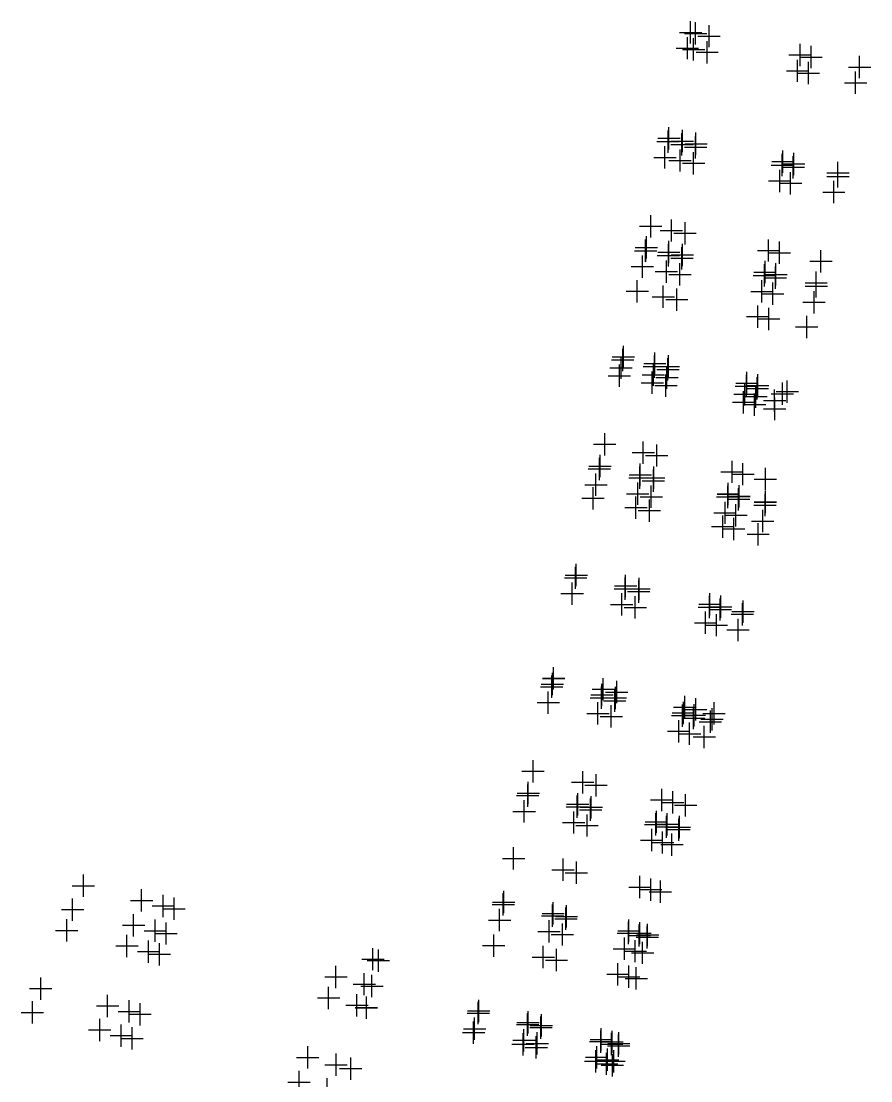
# Model space of a CAD drawing. Header units: metres. Extents: x 107442 to 107761, y 6433710 to 6434563.
# Drawn here: x 107684.7 to 107760.9, y 6434467.6 to 6434562.7 of the extents above; entities that cross this region are included whole.
import ezdxf

# ---------------------------------------------------------------- set-up
doc = ezdxf.new("R2010")
doc.units = ezdxf.units.M
doc.header["$PDMODE"] = 2
doc.header["$PDSIZE"] = 1

msp = doc.modelspace()

# ---------------------------------------------------------------- linework, layer by layer
for p in [(107744.724, 6434561.651, 91.798), (107744.724, 6434561.65, 91.798), (107744.725, 6434561.651, 91.798), (107744.725, 6434561.651, 91.798), (107744.725, 6434561.65, 91.798), (107744.725, 6434561.65, 91.798), (107744.726, 6434561.651, 91.798), (107744.726, 6434561.65, 91.798), (107744.728, 6434561.65, 91.208), (107744.728, 6434561.649, 91.208), (107745.169, 6434561.56, 91.787), (107745.169, 6434561.559, 91.787), (107746.386, 6434561.309, 91.166), (107746.386, 6434561.308, 91.166), (107744.432, 6434560.232, 91.802), (107744.433, 6434560.232, 91.801), (107744.433, 6434560.232, 91.801), (107744.434, 6434560.231, 91.802), (107744.436, 6434560.231, 91.212), (107744.993, 6434560.116, 91.787), (107746.209, 6434559.866, 91.166), (107754.546, 6434559.631, 87), (107754.546, 6434559.631, 87), (107754.546, 6434559.63, 87), (107754.546, 6434559.63, 87), (107755.525, 6434559.428, 87.5), (107755.525, 6434559.428, 87.5), (107755.526, 6434559.429, 87.5), (107755.526, 6434559.429, 87.5), (107754.314, 6434558.199, 87.029), (107754.314, 6434558.199, 87.029), (107755.294, 6434557.997, 87.529), (107755.294, 6434557.997, 87.529), (107759.887, 6434558.532, 89.726), (107759.887, 6434558.531, 89.726), (107759.529, 6434557.126, 89.691), (107742.771, 6434552.156, 91.822), (107742.772, 6434552.156, 91.822), (107742.772, 6434552.156, 91.822), (107742.773, 6434552.155, 91.822), (107742.775, 6434552.155, 91.232), (107742.71, 6434551.856, 91.823), (107742.711, 6434551.856, 91.823), (107742.711, 6434551.856, 91.823), (107742.712, 6434551.856, 91.823), (107742.713, 6434551.855, 91.233), (107743.952, 6434551.6, 91.791), (107743.99, 6434551.905, 91.791), (107745.169, 6434551.35, 91.17), (107745.206, 6434551.655, 91.17), (107742.418, 6434550.437, 91.827), (107742.419, 6434550.437, 91.826), (107742.419, 6434550.437, 91.826), (107742.42, 6434550.436, 91.827), (107742.422, 6434550.436, 91.237), (107743.776, 6434550.157, 91.792), (107744.993, 6434549.907, 91.171), (107752.947, 6434549.75, 87.2), (107752.947, 6434549.75, 87.2), (107752.996, 6434550.053, 87.194), (107752.996, 6434550.053, 87.194), (107753.926, 6434549.549, 87.7), (107753.926, 6434549.549, 87.7), (107753.975, 6434549.851, 87.694), (107753.975, 6434549.851, 87.694), (107752.715, 6434548.319, 87.229), (107752.715, 6434548.319, 87.229), (107757.933, 6434549.037, 89.714), (107757.938, 6434548.723, 89.748), (107753.695, 6434548.117, 87.729), (107753.695, 6434548.117, 87.729), (107757.572, 6434547.319, 89.709), (107741.148, 6434544.264, 91.846), (107741.149, 6434544.264, 91.845), (107741.149, 6434544.264, 91.845), (107741.15, 6434544.264, 91.846), (107741.152, 6434544.263, 91.256), (107743.009, 6434543.88, 91.798), (107744.226, 6434543.629, 91.177), (107740.693, 6434542.062, 91.853), (107740.694, 6434542.061, 91.852), (107740.694, 6434542.061, 91.852), (107740.695, 6434542.061, 91.853), (107740.697, 6434542.061, 91.262), (107740.755, 6434542.357, 91.852), (107740.756, 6434542.357, 91.851), (107740.756, 6434542.357, 91.851), (107740.757, 6434542.357, 91.852), (107740.759, 6434542.356, 91.262), (107742.734, 6434541.638, 91.8), (107742.771, 6434541.938, 91.8), (107743.987, 6434541.686, 91.179), (107751.713, 6434542.085, 87.355), (107751.713, 6434542.085, 87.355), (107752.692, 6434541.884, 87.855), (107752.692, 6434541.884, 87.855), (107740.398, 6434540.643, 91.857), (107740.399, 6434540.643, 91.857), (107740.399, 6434540.643, 91.857), (107740.4, 6434540.642, 91.857), (107740.402, 6434540.642, 91.267), (107743.95, 6434541.385, 91.179), (107756.414, 6434541.116, 89.755), (107742.554, 6434540.195, 91.802), (107743.771, 6434539.942, 91.181), (107751.35, 6434539.847, 87.4), (107751.35, 6434539.847, 87.4), (107751.399, 6434540.146, 87.394), (107751.399, 6434540.146, 87.394), (107752.378, 6434539.942, 87.894), (107752.378, 6434539.942, 87.894), (107752.33, 6434539.644, 87.9), (107752.33, 6434539.644, 87.9), (107755.987, 6434539.192, 89.737), (107755.994, 6434538.883, 89.771), (107739.939, 6434538.432, 91.865), (107739.94, 6434538.432, 91.865), (107739.94, 6434538.432, 91.865), (107739.941, 6434538.432, 91.865), (107739.943, 6434538.431, 91.275), (107742.274, 6434537.941, 91.805), (107751.117, 6434538.416, 87.429), (107751.117, 6434538.416, 87.429), (107752.097, 6434538.212, 87.929), (107752.097, 6434538.212, 87.929), (107743.49, 6434537.685, 91.184), (107755.805, 6434537.442, 89.823), (107750.751, 6434536.158, 87.474), (107750.751, 6434536.158, 87.474), (107751.729, 6434535.952, 87.974), (107751.729, 6434535.952, 87.974), (107755.147, 6434535.233, 89.72), (107738.643, 6434532.274, 91.887), (107738.644, 6434532.274, 91.887), (107738.644, 6434532.274, 91.887), (107738.645, 6434532.274, 91.887), (107738.647, 6434532.273, 91.297), (107738.701, 6434532.548, 91.886), (107738.702, 6434532.548, 91.886), (107738.702, 6434532.548, 91.886), (107738.703, 6434532.547, 91.886), (107738.705, 6434532.547, 91.296), (107738.493, 6434531.568, 91.89), (107738.494, 6434531.567, 91.889), (107738.494, 6434531.567, 91.889), (107738.495, 6434531.567, 91.889), (107738.497, 6434531.567, 91.299), (107741.479, 6434531.672, 91.815), (107741.515, 6434531.951, 91.814), (107742.694, 6434531.414, 91.193), (107742.73, 6434531.693, 91.193), (107738.341, 6434530.857, 91.892), (107738.342, 6434530.857, 91.892), (107738.342, 6434530.857, 91.892), (107738.343, 6434530.856, 91.892), (107738.345, 6434530.856, 91.302), (107741.291, 6434530.225, 91.817), (107741.385, 6434530.948, 91.816), (107742.6, 6434530.688, 91.195), (107749.77, 6434530.199, 87.594), (107749.77, 6434530.199, 87.594), (107742.506, 6434529.964, 91.196), (107749.724, 6434529.922, 87.6), (107749.724, 6434529.922, 87.6), (107750.703, 6434529.715, 88.1), (107750.703, 6434529.715, 88.1), (107750.749, 6434529.991, 88.094), (107750.749, 6434529.991, 88.094), (107752.96, 6434529.236, 89.254), (107753.387, 6434529.431, 89.443), (107749.48, 6434528.47, 87.629), (107749.48, 6434528.47, 87.629), (107749.601, 6434529.187, 87.614), (107749.601, 6434529.187, 87.614), (107750.458, 6434528.26, 88.129), (107750.458, 6434528.26, 88.129), (107750.579, 6434528.978, 88.114), (107750.579, 6434528.978, 88.114), (107752.254, 6434528.619, 88.971), (107752.265, 6434527.873, 89.053), (107737.023, 6434524.708, 91.918), (107737.024, 6434524.708, 91.918), (107737.024, 6434524.708, 91.918), (107737.025, 6434524.708, 91.918), (107737.027, 6434524.708, 91.328), (107740.473, 6434523.961, 91.83), (107741.687, 6434523.698, 91.209), (107736.599, 6434522.751, 91.927), (107736.599, 6434522.751, 91.927), (107736.599, 6434522.75, 91.927), (107736.599, 6434522.75, 91.927), (107736.6, 6434522.751, 91.926), (107736.6, 6434522.751, 91.926), (107736.6, 6434522.75, 91.926), (107736.6, 6434522.75, 91.926), (107736.6, 6434522.75, 91.926), (107736.6, 6434522.75, 91.926), (107736.601, 6434522.749, 91.927), (107736.601, 6434522.749, 91.927), (107736.603, 6434522.75, 91.337), (107736.603, 6434522.749, 91.337), (107736.544, 6434522.497, 91.928), (107736.545, 6434522.497, 91.927), (107736.545, 6434522.497, 91.927), (107736.546, 6434522.496, 91.928), (107736.548, 6434522.496, 91.338), (107740.173, 6434521.706, 91.835), (107740.208, 6434521.967, 91.834), (107740.208, 6434521.967, 91.834), (107741.421, 6434521.699, 91.213), (107741.422, 6434521.704, 91.213), (107748.439, 6434522.235, 87.755), (107748.439, 6434522.235, 87.755), (107749.416, 6434522.024, 88.255), (107749.416, 6434522.024, 88.255), (107736.235, 6434521.081, 91.934), (107736.236, 6434521.081, 91.933), (107736.236, 6434521.081, 91.933), (107736.237, 6434521.081, 91.934), (107736.239, 6434521.08, 91.344), (107741.386, 6434521.441, 91.214), (107751.43, 6434521.587, 89.285), (107735.971, 6434519.868, 91.941), (107735.972, 6434519.868, 91.94), (107735.972, 6434519.868, 91.94), (107735.973, 6434519.868, 91.941), (107735.975, 6434519.868, 91.35), (107739.983, 6434520.264, 91.838), (107741.197, 6434520, 91.217), (107748.058, 6434519.988, 87.8), (107748.058, 6434519.988, 87.8), (107748.101, 6434520.243, 87.795), (107748.101, 6434520.243, 87.795), (107748.103, 6434520.253, 87.795), (107748.103, 6434520.253, 87.795), (107748.103, 6434520.253, 87.795), (107748.103, 6434520.253, 87.795), (107749.035, 6434519.775, 88.3), (107749.035, 6434519.775, 88.3), (107749.078, 6434520.03, 88.295), (107749.078, 6434520.03, 88.295), (107749.08, 6434520.04, 88.295), (107749.08, 6434520.04, 88.295), (107749.08, 6434520.04, 88.295), (107749.08, 6434520.04, 88.295), (107739.82, 6434519.027, 91.842), (107741.034, 6434518.761, 91.221), (107751.403, 6434519.258, 89.512), (107751.432, 6434519.517, 89.499), (107751.432, 6434519.517, 89.499), (107751.433, 6434519.529, 89.499), (107751.433, 6434519.529, 89.499), (107747.817, 6434518.557, 87.829), (107747.817, 6434518.557, 87.829), (107748.794, 6434518.344, 88.329), (107748.794, 6434518.344, 88.329), (107751.199, 6434517.82, 89.56), (107747.613, 6434517.322, 87.854), (107747.613, 6434517.322, 87.854), (107748.589, 6434517.109, 88.354), (107748.589, 6434517.109, 88.354), (107750.783, 6434516.629, 89.477), (107734.409, 6434512.727, 91.981), (107734.41, 6434512.727, 91.98), (107734.41, 6434512.727, 91.98), (107734.411, 6434512.727, 91.98), (107734.413, 6434512.726, 91.39), (107734.463, 6434512.974, 91.979), (107734.464, 6434512.974, 91.979), (107734.464, 6434512.974, 91.979), (107734.465, 6434512.974, 91.979), (107734.467, 6434512.974, 91.389), (107734.1, 6434511.312, 91.989), (107734.101, 6434511.312, 91.988), (107734.101, 6434511.312, 91.988), (107734.102, 6434511.311, 91.988), (107734.104, 6434511.311, 91.398), (107738.858, 6434511.754, 91.867), (107738.891, 6434512.006, 91.866), (107740.072, 6434511.489, 91.246), (107740.105, 6434511.741, 91.245), (107738.549, 6434510.339, 91.876), (107746.454, 6434510.352, 87.995), (107746.454, 6434510.352, 87.995), (107739.761, 6434510.074, 91.255), (107746.413, 6434510.102, 88), (107746.413, 6434510.102, 88), (107747.39, 6434509.888, 88.5), (107747.39, 6434509.888, 88.5), (107747.431, 6434510.138, 88.495), (107747.431, 6434510.138, 88.495), (107749.369, 6434509.455, 89.513), (107749.429, 6434509.701, 89.517), (107746.065, 6434508.695, 88.029), (107746.065, 6434508.695, 88.029), (107747.042, 6434508.481, 88.529), (107747.042, 6434508.481, 88.529), (107748.977, 6434508.058, 89.52), (107732.438, 6434503.714, 92.035), (107732.439, 6434503.714, 92.034), (107732.439, 6434503.714, 92.034), (107732.44, 6434503.714, 92.034), (107732.442, 6434503.713, 91.444), (107732.272, 6434502.958, 92.039), (107732.273, 6434502.958, 92.039), (107732.273, 6434502.958, 92.039), (107732.274, 6434502.958, 92.039), (107732.276, 6434502.957, 91.449), (107732.326, 6434503.204, 92.038), (107732.327, 6434503.204, 92.037), (107732.327, 6434503.204, 92.037), (107732.328, 6434503.204, 92.037), (107732.33, 6434503.204, 91.447), (107736.887, 6434502.741, 91.929), (107736.719, 6434501.977, 91.934), (107736.773, 6434502.223, 91.933), (107737.927, 6434501.71, 91.316), (107737.981, 6434501.956, 91.314), (107738.095, 6434502.476, 91.31), (107731.96, 6434501.543, 92.048), (107731.961, 6434501.543, 92.047), (107731.961, 6434501.543, 92.047), (107731.962, 6434501.543, 92.048), (107731.964, 6434501.542, 91.457), (107744.203, 6434501.14, 88.185), (107744.203, 6434501.14, 88.185), (107745.179, 6434500.926, 88.685), (107745.179, 6434500.926, 88.685), (107736.407, 6434500.562, 91.944), (107737.614, 6434500.296, 91.326), (107744.012, 6434500.367, 88.2), (107744.012, 6434500.367, 88.2), (107744.073, 6434500.612, 88.195), (107744.073, 6434500.612, 88.195), (107744.989, 6434500.152, 88.7), (107744.989, 6434500.152, 88.7), (107745.049, 6434500.397, 88.695), (107745.049, 6434500.397, 88.695), (107746.504, 6434499.818, 89.476), (107746.647, 6434500.044, 89.513), (107746.835, 6434500.564, 89.532), (107743.663, 6434498.961, 88.229), (107743.663, 6434498.961, 88.229), (107744.639, 6434498.745, 88.729), (107744.639, 6434498.745, 88.729), (107745.947, 6434498.457, 89.399), (107730.599, 6434495.379, 92.088), (107730.6, 6434495.378, 92.088), (107730.6, 6434495.378, 92.088), (107730.601, 6434495.378, 92.088), (107730.603, 6434495.378, 91.498), (107735.044, 6434494.388, 91.99), (107736.248, 6434494.12, 91.374), (107730.112, 6434493.194, 92.103), (107730.113, 6434493.194, 92.102), (107730.113, 6434493.194, 92.102), (107730.114, 6434493.194, 92.103), (107730.116, 6434493.194, 91.512), (107730.164, 6434493.423, 92.101), (107730.165, 6434493.422, 92.101), (107730.165, 6434493.422, 92.101), (107730.165, 6434493.422, 92.101), (107730.167, 6434493.422, 91.511), (107734.556, 6434492.196, 92.007), (107734.607, 6434492.425, 92.005), (107735.809, 6434492.155, 91.389), (107742.141, 6434492.806, 88.355), (107742.141, 6434492.806, 88.355), (107743.117, 6434492.589, 88.855), (107743.117, 6434492.589, 88.855), (107744.276, 6434492.331, 89.449), (107729.795, 6434491.781, 92.112), (107729.796, 6434491.78, 92.112), (107729.796, 6434491.78, 92.112), (107729.797, 6434491.78, 92.112), (107729.799, 6434491.78, 91.522), (107735.757, 6434491.926, 91.391), (107734.238, 6434490.783, 92.018), (107735.439, 6434490.513, 91.402), (107741.594, 6434490.615, 88.4), (107741.594, 6434490.615, 88.4), (107741.651, 6434490.842, 88.395), (107741.651, 6434490.842, 88.395), (107742.57, 6434490.396, 88.9), (107742.57, 6434490.396, 88.9), (107742.627, 6434490.623, 88.895), (107742.627, 6434490.623, 88.895), (107743.725, 6434490.377, 89.458), (107743.672, 6434490.149, 89.465), (107741.241, 6434489.21, 88.429), (107741.241, 6434489.21, 88.429), (107742.216, 6434488.99, 88.929), (107742.216, 6434488.99, 88.929), (107743.052, 6434488.803, 89.357), (107728.846, 6434487.559, 92.142), (107728.847, 6434487.559, 92.141), (107728.847, 6434487.559, 92.141), (107728.848, 6434487.558, 92.142), (107728.85, 6434487.558, 91.552), (107733.288, 6434486.552, 92.051), (107734.486, 6434486.28, 91.437), (107690.271, 6434485.115, 89.344), (107740.184, 6434484.987, 88.516), (107740.184, 6434484.987, 88.516), (107741.159, 6434484.766, 89.016), (107741.159, 6434484.766, 89.016), (107742.01, 6434484.573, 89.452), (107695.483, 6434483.792, 88), (107695.483, 6434483.792, 88), (107727.96, 6434483.65, 92.17), (107727.961, 6434483.65, 92.169), (107727.961, 6434483.65, 92.169), (107727.962, 6434483.65, 92.169), (107727.964, 6434483.649, 91.579), (107689.3, 6434482.968, 89.436), (107697.421, 6434483.301, 87.5), (107697.421, 6434483.301, 87.5), (107698.391, 6434483.055, 87.5), (107698.391, 6434483.055, 87.5), (107727.912, 6434483.44, 92.171), (107727.913, 6434483.439, 92.171), (107727.913, 6434483.439, 92.171), (107727.914, 6434483.439, 92.171), (107727.916, 6434483.439, 91.581), (107732.399, 6434482.635, 92.083), (107727.589, 6434482.027, 92.181), (107727.59, 6434482.027, 92.181), (107727.59, 6434482.027, 92.181), (107727.591, 6434482.027, 92.181), (107727.593, 6434482.026, 91.591), (107732.351, 6434482.425, 92.084), (107733.547, 6434482.152, 91.471), (107733.595, 6434482.362, 91.469), (107688.764, 6434481.105, 89.44), (107694.772, 6434481.57, 88.024), (107694.772, 6434481.57, 88.024), (107696.71, 6434481.075, 87.524), (107696.71, 6434481.075, 87.524), (107697.679, 6434480.827, 87.524), (107697.679, 6434480.827, 87.524), (107732.028, 6434481.012, 92.096), (107733.223, 6434480.739, 91.483), (107739.145, 6434480.872, 88.6), (107739.145, 6434480.872, 88.6), (107739.198, 6434481.081, 88.596), (107739.198, 6434481.081, 88.596), (107740.173, 6434480.859, 89.096), (107740.173, 6434480.859, 89.096), (107740.12, 6434480.649, 89.1), (107740.12, 6434480.649, 89.1), (107740.834, 6434480.486, 89.466), (107740.863, 6434480.701, 89.449), (107694.173, 6434479.71, 88.044), (107694.173, 6434479.71, 88.044), (107696.11, 6434479.211, 87.544), (107696.11, 6434479.211, 87.544), (107697.078, 6434478.962, 87.544), (107697.078, 6434478.962, 87.544), (107727.067, 6434479.744, 92.199), (107727.068, 6434479.744, 92.198), (107727.068, 6434479.744, 92.198), (107727.069, 6434479.743, 92.198), (107727.071, 6434479.743, 91.608), (107738.788, 6434479.467, 88.629), (107738.788, 6434479.467, 88.629), (107739.763, 6434479.244, 89.129), (107739.763, 6434479.244, 89.129), (107740.419, 6434479.095, 89.466), (107716.236, 6434478.526, 92.103), (107716.726, 6434478.402, 92.115), (107716.727, 6434478.402, 92.115), (107716.727, 6434478.402, 92.115), (107716.728, 6434478.402, 92.115), (107731.504, 6434478.72, 92.115), (107732.698, 6434478.445, 91.503), (107712.917, 6434476.933, 91.456), (107738.207, 6434477.173, 88.676), (107738.207, 6434477.173, 88.676), (107739.182, 6434476.948, 89.176), (107739.182, 6434476.948, 89.176), (107715.457, 6434476.284, 92.111), (107716.141, 6434476.11, 91.539), (107716.144, 6434476.109, 92.129), (107716.145, 6434476.109, 92.128), (107716.145, 6434476.109, 92.128), (107716.146, 6434476.108, 92.129), (107739.849, 6434476.794, 89.519), (107686.436, 6434475.883, 89.649), (107712.258, 6434475.049, 91.463), (107692.438, 6434474.336, 88.1), (107692.438, 6434474.336, 88.1), (107714.797, 6434474.395, 92.118), (107715.647, 6434474.176, 91.55), (107715.65, 6434474.175, 92.14), (107715.651, 6434474.175, 92.14), (107715.651, 6434474.175, 92.14), (107715.652, 6434474.175, 92.14), (107685.685, 6434473.754, 89.686), (107694.374, 6434473.837, 87.6), (107694.374, 6434473.837, 87.6), (107695.343, 6434473.588, 87.6), (107695.343, 6434473.588, 87.6), (107725.671, 6434473.694, 92.245), (107725.672, 6434473.694, 92.244), (107725.672, 6434473.694, 92.244), (107725.673, 6434473.693, 92.244), (107725.675, 6434473.693, 91.654), (107725.716, 6434473.888, 92.243), (107725.717, 6434473.888, 92.243), (107725.717, 6434473.888, 92.243), (107725.718, 6434473.887, 92.243), (107725.72, 6434473.887, 91.653), (107691.731, 6434472.174, 88.123), (107691.731, 6434472.174, 88.123), (107725.342, 6434472.283, 92.255), (107725.343, 6434472.282, 92.255), (107725.343, 6434472.282, 92.255), (107725.344, 6434472.282, 92.255), (107725.346, 6434472.282, 91.665), (107730.106, 6434472.663, 92.167), (107730.151, 6434472.856, 92.165), (107731.296, 6434472.386, 91.556), (107731.341, 6434472.58, 91.555), (107693.666, 6434471.668, 87.623), (107693.666, 6434471.668, 87.623), (107694.633, 6434471.416, 87.623), (107694.633, 6434471.416, 87.623), (107725.262, 6434471.936, 92.258), (107725.263, 6434471.936, 92.258), (107725.263, 6434471.936, 92.258), (107725.264, 6434471.935, 92.258), (107725.266, 6434471.935, 91.668), (107729.778, 6434471.251, 92.179), (107736.715, 6434471.33, 88.796), (107736.715, 6434471.33, 88.796), (107729.695, 6434470.895, 92.182), (107730.884, 6434470.616, 91.572), (107730.967, 6434470.975, 91.569), (107736.665, 6434471.138, 88.8), (107736.665, 6434471.138, 88.8), (107737.639, 6434470.911, 89.3), (107737.639, 6434470.911, 89.3), (107737.689, 6434471.104, 89.296), (107737.689, 6434471.104, 89.296), (107738.272, 6434470.764, 89.625), (107738.289, 6434470.964, 89.604), (107710.382, 6434469.711, 91.483), (107736.211, 6434469.366, 88.836), (107736.211, 6434469.366, 88.836), (107736.304, 6434469.734, 88.829), (107736.304, 6434469.734, 88.829), (107737.278, 6434469.507, 89.329), (107737.278, 6434469.507, 89.329), (107737.853, 6434469.374, 89.624), (107712.921, 6434469.057, 92.138), (107714.24, 6434468.717, 91.582), (107714.243, 6434468.716, 92.172), (107714.244, 6434468.716, 92.172), (107714.244, 6434468.716, 92.172), (107714.245, 6434468.716, 92.172), (107737.184, 6434469.138, 89.336), (107737.184, 6434469.138, 89.336), (107737.705, 6434469.015, 89.603), (107709.605, 6434467.504, 91.492), (107712.142, 6434466.841, 92.148)]:
    msp.add_point(p)

doc.saveas('drawing.dxf')
